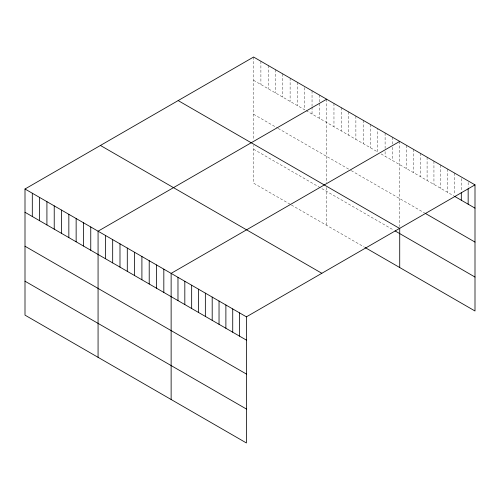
<?xml version="1.0" encoding="UTF-8"?>
<svg xmlns="http://www.w3.org/2000/svg" width="500" height="500" viewBox="0 0 500 500"><rect width="100%" height="100%" fill="white"/><g stroke="black" fill="none" stroke-linecap="round" stroke-linejoin="round"><path stroke-width="0.38" stroke-dasharray="2.5 1.88" d="M253.588 57.031L253.588 139.894M253.588 80.306L304.731 109.838L304.731 86.562M306.062 110.6L377.8 152.019L377.8 128.744M381.119 153.938L453.85 195.925M253.588 114.25L277.5 128.056M278.163 128.438L350.569 170.238M351.231 170.625L424.606 212.987M253.588 149.219L393.744 230.138M290.119 204.256L253.588 183.162L253.588 145.338M291.45 205.025L364.513 247.206M468.156 182.463L468.156 187.119M461.312 178.512L461.312 190.925M454.469 173.006L454.469 194.731M447.625 169.056L447.625 192.331M440.781 165.106L440.781 188.381M433.938 161.156L433.938 184.431M427.094 157.206L427.094 180.481M420.25 153.25L420.25 176.525M413.406 149.3L413.406 172.575M406.562 145.35L406.562 168.625M399.719 141.4L399.719 226.594M392.413 137.181L392.413 144.162M392.413 147.269L392.413 160.456M385.106 132.963L385.106 148.481M385.106 151.581L385.106 156.237M370.494 124.525L370.494 147.8M363.188 120.306L363.188 143.581M355.881 116.088L355.881 139.362M348.575 111.869L348.575 135.144M341.269 107.65L341.269 130.925M333.963 103.431L333.963 126.706M326.656 99.213L326.656 182.856M326.656 187.519L326.656 225.35M319.35 94.994L319.35 102.756M319.35 103.531L319.35 118.275M312.044 90.781L312.044 106.294M312.044 107.069L312.044 114.056M297.425 82.344L297.425 105.619M290.119 78.125L290.119 101.4M282.812 73.906L282.812 97.181M275.506 69.688L275.506 92.963M268.2 65.469L268.2 88.744M260.894 61.25L260.894 84.525"/><path stroke-width="0.75" d="M25 189.006L246.412 316.837L246.412 442.969L25 315.138L25 189.006L253.588 57.031L475 184.862L475 310.994L365.181 247.594M326.656 99.213L98.069 231.188L98.069 357.325M399.719 141.4L171.131 273.375L171.131 399.506M246.412 316.837L475 184.862M454.469 196.281L475 208.137M425.225 213.344L475 242.081M178.156 100.581L399.569 228.412M395.069 230.906L475 277.05M100.431 145.456L321.844 273.288M25 212.281L246.412 340.112M25 246.225L246.412 374.056M25 281.194L246.412 409.025M468.156 188.669L468.156 204.188M461.312 192.475L461.312 200.238M399.719 228.15L399.719 267.531M239.569 312.887L239.569 336.163M232.725 308.931L232.725 332.206M225.881 304.981L225.881 328.256M219.037 301.031L219.037 324.306M212.194 297.081L212.194 320.356M205.35 293.131L205.35 316.406M198.506 289.175L198.506 312.456M191.663 285.225L191.663 308.5M184.819 281.275L184.819 304.55M177.975 277.325L177.975 300.6M163.825 269.156L163.825 292.431M156.519 264.938L156.519 288.212M149.213 260.719L149.213 283.994M141.906 256.5L141.906 279.775M134.6 252.281L134.6 275.556M127.294 248.062L127.294 271.337M119.987 243.844L119.987 267.119M112.681 239.625L112.681 262.9M105.375 235.406L105.375 258.681M90.756 226.969L90.756 250.244M83.45 222.75L83.45 246.025M76.144 218.531L76.144 241.806M68.838 214.312L68.838 237.594M61.531 210.1L61.531 233.375M54.225 205.881L54.225 229.156M46.919 201.663L46.919 224.938M39.613 197.444L39.613 220.719M32.306 193.225L32.306 216.5"/></g></svg>
